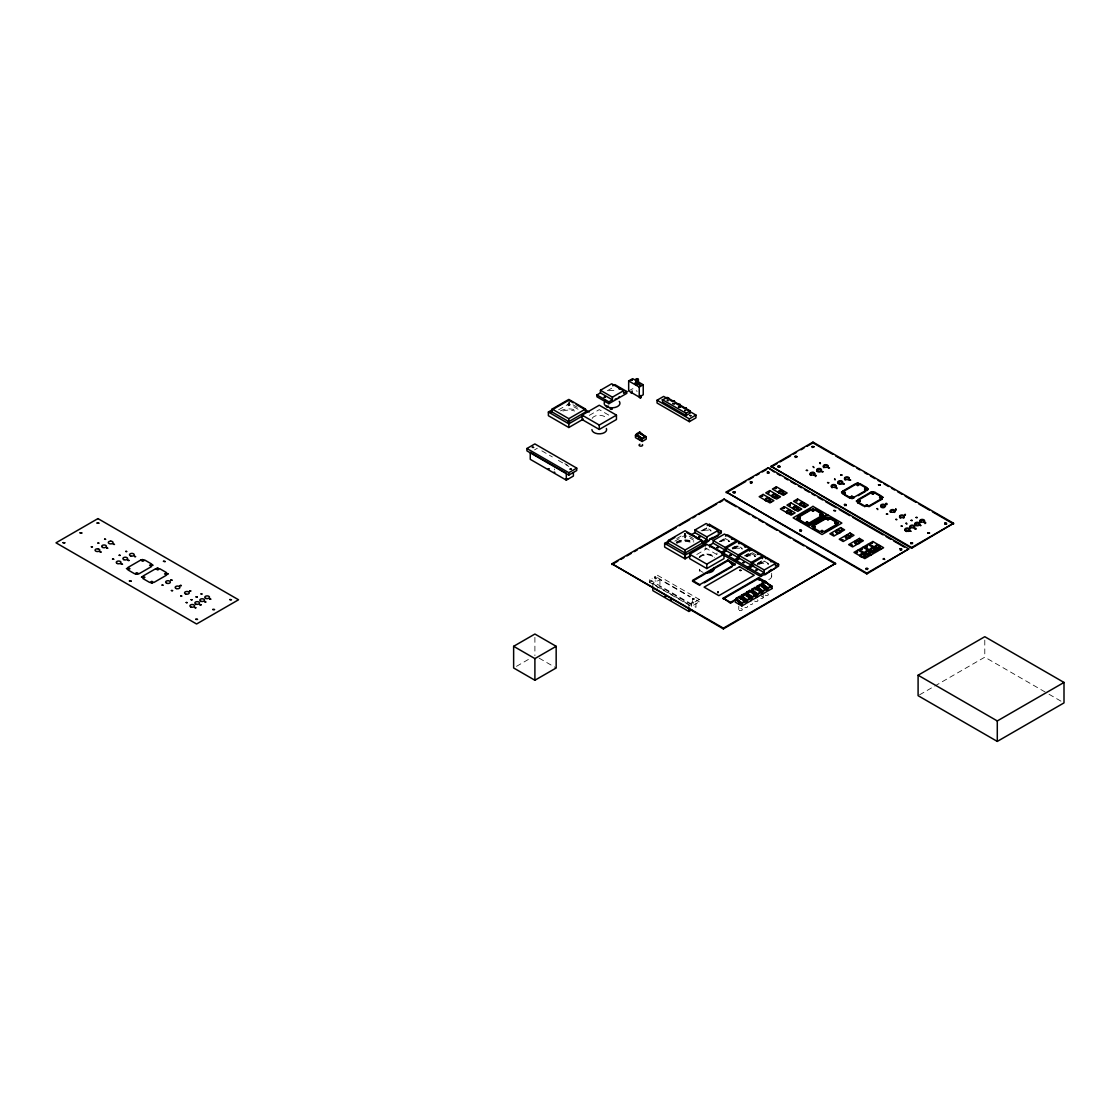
<?xml version="1.0" encoding="UTF-8"?>
<svg xmlns="http://www.w3.org/2000/svg" width="1120" height="1120" viewBox="0 0 1120 1120"><rect width="100%" height="100%" fill="white"/><g stroke="black" fill="none" stroke-linecap="round" stroke-linejoin="round"><path stroke-width="0.75" stroke-dasharray="5 3.75" d="M568.246 405.706C570.668 404.46 566.916 408.072 568.218 403.172M569.38 405.664L569.394 401.884M655.032 580.958L656.11 581.042M685.664 533.246C684.88 544.152 684.922 533.554 685.076 537.292M692.706 602.826C695.688 602.658 690.34 604.422 692.678 600.502M768.768 579.614L770.196 578.76A7.882 4.55 0 0 0 771.078 574.238M558.6 409.808L568.806 403.914L579.026 409.808M607.362 390.74L611.842 388.164M628.67 390.964L632.646 388.682L637.182 391.3M589.26 415.408L599.27 409.626L609.294 415.408M534.506 449.89L537.334 448.252M676.746 538.566L685.076 533.75M674.87 541.156L685.076 535.262L693.826 540.316M701.05 530.936L706.552 527.744L711.046 530.334M702.422 530.894L706.552 528.514L711.046 531.104M657.412 575.232L699.314 599.424L699.314 601.832L691.39 606.41L649.502 582.218L649.502 579.81L652.134 578.284M696.78 554.498L706.902 548.646L705.46 547.806M719.334 541.492L726.11 537.572M649.502 582.218L652.134 580.692M720.706 541.464L724.85 539.07L729.33 541.66M652.834 587.146L652.834 583.66L659.918 579.572L689.976 596.918M516.474 666.344L530.642 658.154M657.09 588.182L659.918 586.544L695.982 607.362L695.982 600.39M732.102 547.932L735.098 546.21M732.676 548.366L736.806 545.986M732.34 548.996L737.856 545.818L742.336 548.408M733.726 548.968L737.856 546.588L742.336 549.178M744.31 555.912L749.826 552.734L745.696 555.884M746.158 556.052L752.136 552.594M746.732 556.486L750.862 554.092L755.356 556.682M757.33 563.43L762.832 560.238L757.33 564.186M757.68 564.424L765.156 560.112M652.834 583.66L688.898 604.478L693.14 602.028M759.752 563.99L763.882 561.61L768.362 564.2M649.502 579.81L691.39 604.002L699.314 599.424M919.562 694.82L984.788 657.174L1047.564 693.406M554.4 469L554.4 469.882M572.978 404.796L578.536 408.016M1049.048 694.274L1061.004 701.176M751.982 552.58L756.462 555.17M729.33 540.904L724.85 538.314L724.85 539.07M755.356 555.926L750.862 553.336L750.862 554.092M768.362 563.43L763.882 560.84L763.882 561.61M564.76 463.61L567.756 465.332M541.842 450.856L552.356 456.932M558.376 460.404L568.89 466.48M689.248 536.158L693.42 538.566M716.828 554.498L706.804 548.716L704.746 548.8M657.412 577.64L690.34 596.652M696.318 600.11L699.314 601.832M539.154 658.154L556.164 667.968M685.664 537.712L685.076 534.982M984.788 640.122L984.788 657.174M771.68 573.258L771.68 576.576M763.168 594.174L763.168 597.548M738.78 606.214L738.78 609.588M737.856 545.818L737.856 546.588M706.552 527.744L706.552 528.514M699.342 569.842L699.342 571.382M691.39 604.002L691.39 606.41M688.898 604.478L688.898 607.964M684.488 533.288L684.488 537.712M659.918 579.572L659.918 586.544M568.806 400.232L568.806 406.084M534.898 637.364L534.898 655.704M699.916 557.102A7.966 4.592 0 0 1 713.692 557.102M676.326 542.766A12.376 7.154 0 0 1 691.264 541.632M676.326 542.01A12.376 7.154 0 0 1 693.826 542.01M699.118 557.438A7.966 4.592 0 0 1 706.804 554.036A7.966 4.592 0 0 1 714.49 557.438M592.158 418.432A7.364 4.256 0 0 1 599.27 415.282A7.364 4.256 0 0 1 606.396 418.432M562.912 411.012A11.788 6.804 0 0 1 574.7 411.012M560.476 410.886A11.788 6.804 0 0 1 577.15 410.886M608.902 390.782A7.882 4.55 0 0 1 616.728 391.3M767.494 593.656A1.764 1.022 0 0 1 767.858 595.266A1.764 1.022 0 0 1 765.072 595.056M761.404 596.526A1.764 1.022 0 0 1 763.028 597.94A1.764 1.022 0 0 1 760.144 598.276M757.442 599.83A1.764 1.022 0 0 1 757.26 601.37A1.764 1.022 0 0 1 754.656 601.062M752.64 603.512A1.764 1.022 0 0 1 750.414 604.492M747.474 606.312A1.764 1.022 0 0 1 746.844 607.39A1.764 1.022 0 0 1 744.884 607.46M703.388 530.502A7.882 4.55 0 0 1 711.214 531.02M676.746 543.452A11.788 6.804 0 0 1 693.42 543.452M676.746 542.248A11.788 6.804 0 0 1 693.42 542.248M703.122 572.376A7.364 4.256 0 0 1 700.42 566.552M699.678 557.536A7.364 4.256 0 0 1 706.804 554.372A7.364 4.256 0 0 1 713.916 557.536M719.908 541.674A7.882 4.55 0 0 1 729.498 541.576M717.024 554.204A7.882 4.55 0 0 1 716.982 553.014M734.678 548.576A7.882 4.55 0 0 1 740.712 548.506M745.934 556.696A7.882 4.55 0 0 1 755.524 556.598M758.94 564.214A7.882 4.55 0 0 1 768.544 564.116M739.676 610.47A1.764 1.022 0 0 0 742.322 609.588A1.764 1.022 0 0 0 739.676 608.706A1.764 1.022 0 0 0 739.676 610.47"/><path stroke-width="1.5" d="M910.742 543.718L912.506 543.648M567.826 478.828L566.048 478.828M732.662 539.28L731.528 539.28M769.048 473.228L767.34 473.228M812.098 447.44L813.75 447.188M914.928 529.214C917.462 527.954 913.472 527.856 916.076 529.13M796.796 457.394L795.732 456.75L795.172 457.506M856.436 552.734C858.648 551.376 855.204 551.348 857.542 552.608M783.636 494.466L784.644 494.508M842.184 530.18L841.176 530.292M886.97 504.532L885.892 504.56M866.306 546.798C868.7 545.594 865.116 545.692 867.328 547.064M867.636 569.562L866.768 568.834L865.998 569.506M666.96 400.064L668.01 400.848L668.01 399.812M770.56 561.638L771.708 561.638M881.692 497.826L882.056 498.61M871.206 554.96L870.702 553.686L870.198 554.96M846.048 505.666L845.334 504.882L844.522 505.624M731.976 563.696L732.704 564.802L733.992 563.892M813.988 467.642L813.022 466.494L813.582 466.984M618.814 388.752L619.738 389.158M835.142 479.878C833.924 479.346 835.24 477.82 834.736 479.22M842.744 493.36L842.338 492.492L841.932 493.36M762.258 581.07C760.788 583.072 766.248 581.896 763.392 580.902M751.772 483.266L751.17 482.398L750.526 483.266M801.192 531.468L800.632 530.586L799.946 531.44M552.132 409.038L568.806 399.406L585.48 409.038L585.48 412.02L568.806 421.652L552.132 412.02L552.132 409.038L568.806 418.67L585.48 409.038M583.394 419.076L568.806 427.504L548.38 415.702L548.38 412.02L567.35 401.072M600.432 390.278L611.688 383.782L623.658 390.684L623.658 393.33L626.808 391.51L626.808 393.344L608.874 403.69L596.904 396.788L596.904 394.954L600.432 392.91L612.402 399.826L612.402 397.18L600.432 390.278L600.432 392.91M612.738 385.812L614.838 384.594L626.808 391.51M628.67 380.94L632.646 378.644L643.23 384.762L643.23 394.786L639.254 397.082L628.67 390.964L628.67 380.94L639.254 387.058L643.23 384.762M635.866 379.316L637.112 378.588L638.372 379.316L638.372 383.53L637.112 384.244L635.866 383.53L635.866 379.316L637.112 380.03L638.372 379.316M612.402 397.18L623.658 390.684M635.866 383.53L637.112 382.802M582.106 415.128L599.27 405.216L616.448 415.128L616.448 419.538L599.27 429.45L582.106 419.538L582.106 415.128L599.27 425.054L616.448 415.128M548.38 412.02L568.806 423.822L583.394 415.394M526.918 448.504L534.842 443.926L576.73 468.118L576.73 470.526L568.806 475.09L526.918 450.898L526.918 448.504L568.806 472.682L576.73 468.118M596.904 394.954L608.874 401.856L612.402 399.826M632.128 393.316L631.092 392.714L632.128 393.316L632.128 390.922M640.808 397.838C637.56 396.606 642.586 399.602 640.808 395.444M687.148 409.962L695.954 415.058L695.954 417.844L689.346 421.666L657.048 403.018L657.048 400.232L663.656 396.41L666.596 398.104M662.788 399.84L666.904 397.46L690.2 410.914L690.2 413.182L686.084 415.548L662.788 402.108L662.144 399.546L686.084 413.28L690.2 410.914M636.524 433.832L639.702 431.998L645.162 436.646L641.998 438.466L636.524 435.316L636.524 433.832L641.998 438.466M635.46 435.218L639.52 432.866L646.24 436.744L646.24 439.152L642.166 441.504L635.46 437.626L635.46 435.218L642.166 439.096L646.24 436.744M566.314 480.144L566.314 473.172L530.25 452.354L530.25 459.326L566.314 480.144L573.398 476.056L573.398 472.57M657.048 400.232L689.346 418.866L695.954 415.058M726.25 491.974L768.194 467.754L908.782 548.926L866.838 573.916L726.25 491.974L866.838 573.146L908.782 548.926M771.036 466.326L812.98 442.106L953.582 523.278L911.624 548.254L771.036 466.326L911.624 547.498L953.582 523.278M726.25 492.744L745.724 481.502M748.72 479.766L753.214 477.176M756.21 475.44L759.206 473.704M762.202 471.982L766.696 469.392M771.036 467.082L777.028 463.624M780.024 461.902L790.51 455.84M793.506 454.104L796.502 452.382M800.996 449.792L803.992 448.056M806.988 446.32L812.98 442.862L832.636 454.216M611.912 563.794L724.108 499.03L835.59 563.388L723.38 628.922L611.912 563.794L723.38 628.166L835.59 563.388M611.912 564.564L617.89 561.106M620.886 559.384L623.882 557.648M626.864 555.926L631.358 553.336M634.354 551.614L637.336 549.878M640.332 548.156L676.242 527.422M679.238 525.7L689.71 519.652M692.692 517.93L695.688 516.194M698.684 514.472L716.632 504.112M719.628 502.376L722.624 500.654M668.402 540.386L685.076 530.768L701.75 540.386L701.75 543.382L685.076 553L668.402 543.382L668.402 540.386L685.076 550.018L701.75 540.386M690.914 555.478L685.076 558.852L664.65 547.064L664.65 543.382L674.87 537.474M694.918 529.998L706.888 536.9L706.888 539.546L694.918 532.63L694.918 529.998L706.174 523.502L718.144 530.404L718.144 533.05L721.294 531.23L721.294 533.064L703.36 543.41M694.918 532.63L691.39 534.674L703.36 541.576L706.888 539.546M707.224 525.532L709.324 524.314L721.294 531.23M513.632 646.31L534.898 634.032L556.164 646.31L556.164 667.968L534.898 680.246L513.632 667.968L513.632 646.31L534.898 658.588L556.164 646.31M706.888 536.9L718.144 530.404M708.876 540.988L706.118 542.584L706.118 541.814M711.634 539.392L718.522 535.416M664.65 543.382L685.076 555.17L705.502 543.382L705.502 545.832M689.626 554.232L706.804 544.306L723.982 554.232L723.982 558.628L706.804 568.554L689.626 558.628L689.626 554.232L706.804 564.144L723.982 554.232M713.216 540.554L724.458 534.058L736.428 540.96L725.172 547.456L713.216 540.554L713.216 543.186L725.172 550.102L725.172 547.456M709.674 547.064L709.674 545.23L713.216 543.186M725.508 536.088L727.608 534.87L739.578 541.786L739.578 543.62M726.222 548.058L738.192 554.974L738.192 557.606L726.222 550.704L726.222 548.058L737.464 541.562L749.434 548.478L749.434 551.124M709.674 545.23L721.644 552.132L725.172 550.102M726.222 550.704L722.694 552.734L734.664 559.65L738.192 557.606M738.514 543.606L740.614 542.388L752.584 549.304L750.484 550.508M724.64 552.244L721.644 553.966L721.644 552.132M798.14 516.642L800.226 518.616C795.186 514.892 798.126 520.66 798.14 516.642L810.908 509.264L812.994 510.468L815.094 509.264L821.926 513.212L819.84 514.416L821.926 516.39C822.136 512.316 824.782 518.14 819.84 514.416M842.926 490.994L845.012 492.954L842.926 490.994L855.708 483.616L857.78 484.82L859.88 483.602L866.712 487.55L864.626 489.524L866.712 487.55M798.14 517.412L810.908 510.034L812.994 511.238L815.094 510.02L821.926 513.968L819.84 515.186M842.926 491.75L855.708 484.372L857.78 485.576L859.88 484.372L866.712 488.32M798.14 519.05L804.986 522.998L807.058 521.794L807.058 522.564L804.986 523.754L798.14 519.806L800.226 517.846M845.012 492.954L842.94 494.158L845.012 492.198M735.182 564.186L727.888 559.986L692.482 580.426L699.762 584.64L735.182 564.186L735.182 564.956L727.888 560.742L692.482 581.196L699.762 585.41L699.762 584.64M798.14 519.806L800.226 518.616M738.192 554.974L749.434 548.478M739.228 555.576L751.198 562.478L751.198 565.124L739.228 558.208L739.228 555.576L750.484 549.08L762.454 555.996L762.454 558.628M753.648 565.544L747.67 569.002L735.7 562.086L735.7 560.252L739.228 558.208M722.694 554.568L734.664 561.484L739.144 558.894M842.94 493.388L849.772 497.336L851.844 496.146L853.93 497.35L866.712 489.972L866.712 490.728L864.626 489.524M844.298 494.942L849.772 498.106L851.844 496.902L853.93 498.106L853.93 497.35M704.2 582.848L732.228 566.664M807.058 521.794L809.144 522.998L821.926 515.62M813.4 521.304L816.242 519.666M819.084 518.028L821.926 516.39M858.186 495.656L865.284 491.554M834.806 523.054L836.892 525.028L834.806 523.054L836.892 521.85L830.06 517.902L827.96 519.106L825.888 517.902L813.106 525.28L815.192 527.254M879.592 497.406L881.678 499.366L879.592 497.406L881.678 496.202L874.846 492.254L872.746 493.458L870.674 492.254L857.892 499.632L859.978 500.836L857.906 502.796L859.978 500.836M813.106 526.05L825.888 518.672L827.96 519.876L830.06 518.672L835.534 521.822M880.32 496.174L874.846 493.01L872.746 494.228L870.674 493.024L857.892 500.402L859.978 501.592M751.198 562.478L762.454 555.996M815.192 526.484L813.12 527.688L819.952 531.636L822.024 530.432L824.11 531.636L836.892 524.258M752.248 563.08L763.49 556.598L775.46 563.5L775.46 566.146L778.61 564.326L778.61 566.16L760.69 576.506L748.72 569.604L748.72 567.77L752.248 565.726L764.218 572.642L764.218 569.996L752.248 563.08L752.248 565.726M735.7 560.252L747.67 567.168L751.198 565.124M857.906 502.026L864.738 505.974L866.81 504.784L868.896 505.988L881.678 498.61M825.524 531.58L836.892 525.028M881.678 499.366L868.896 506.744L868.896 505.988M652.834 587.146L652.834 590.646L688.898 611.464L691.726 609.826M764.218 569.996L775.46 563.5M748.72 567.77L760.69 574.672L764.218 572.642M723.184 598.164L758.604 577.71L765.898 581.924L730.492 602.378L723.184 598.164L730.492 603.134L733.432 601.44M723.184 598.92L758.604 578.48L772.002 586.152L772.002 588.56M764.834 574.882L775.852 567.756M746.564 592.2L749.728 590.38L755.188 595.028L752.024 596.848L746.564 593.698L746.564 592.2L752.024 596.848M736.232 598.276L739.41 596.456L744.87 601.104L741.706 602.924L736.232 599.774L736.232 598.276L741.706 602.924M741.454 595.28L744.618 593.446L750.078 598.094L746.914 599.914L741.454 596.764L741.454 595.28L746.914 599.914M751.87 589.26L755.048 587.426L760.508 592.074L757.33 593.908L751.87 590.744L751.87 589.26L757.33 593.908M757.078 586.25L760.256 584.416L765.716 589.064L762.552 590.898L757.078 587.734L757.078 586.25L762.552 590.898M762.3 583.24L765.464 581.406L770.924 586.054L767.76 587.888L762.3 584.738L762.3 583.24L767.76 587.888M741.454 596.764L744.618 594.944M757.078 587.734L760.256 585.914L760.256 584.416M756.266 595.126L749.546 591.248L745.486 593.6L752.192 597.478L756.266 595.126L756.266 597.534M741.874 603.554L745.948 601.202L745.948 603.61L741.874 605.948L735.168 602.084L735.168 599.676L741.874 603.554L741.874 605.948M740.376 599.074L740.376 596.666L747.082 600.544L751.156 598.192L751.156 600.6M750.806 590.646L757.512 594.524L761.572 592.172L761.572 594.58M762.72 591.514L766.794 589.162L766.794 591.57L762.72 593.922L762.72 591.514L756.014 587.636L756.014 590.044M761.222 584.626L767.928 588.504L772.002 586.152M751.254 600.544L747.082 602.952L747.082 600.544M756.462 597.534L752.192 599.886L752.192 597.478M754.824 595.378L757.512 596.932L761.684 594.524M772.1 588.504L767.928 590.912L767.928 588.504M918.092 675.22L984.788 636.706L1064 682.444L1064 702.898L997.29 741.412L918.092 695.674L918.092 675.22L997.29 720.944L1064 682.444M606.424 405.79L606.928 407.008L608.062 405.944M759.836 579.586L757.96 579.544L758.8 578.466M883.176 559.188C886.886 558.138 880.712 558.53 884.73 559.468M655.13 578.48L655.956 578.48M757.708 553.98L758.716 554.218L757.708 554.456M684.838 409.92L684.908 410.928L685.958 410.074M549.332 468.762L548.254 468.748M880.824 549.374L880.572 547.96L880.376 549.36M610.974 408.086C608.118 409.08 613.578 410.256 612.108 408.268M895.944 510.16L895.804 508.732L895.65 510.16M665.756 596.624L664.552 596.414M841.834 529.746L841.974 529.032L841.582 529.648M718.032 592.256C718.186 590.296 717.724 594.286 717.962 592.34M789.95 504.868C790.174 502.936 789.712 506.87 789.95 504.966M671.482 600.18L670.502 599.718M925.456 522.97C924.364 521.892 926.912 522.606 924.938 523.586M815.598 475.874L816.256 475.426L815.318 476.56M768.796 492.646C768.278 491.4 769.454 492.52 768.502 493.374M554.848 472.36L554.078 472.094M805.35 506.128C804.51 504.924 806.666 505.876 804.944 506.786M689.29 610.624L690.284 609.882M813.12 509.222C813.078 511.784 812.854 506.828 812.91 509.39M835.66 455.952L853.804 466.438M856.828 468.174L859.852 469.924M864.388 472.542L867.412 474.292M870.436 476.028L874.972 478.646M877.982 480.396L881.006 482.146M884.03 483.882L888.566 486.5M891.59 488.25L894.614 490M897.638 491.736L902.174 494.354M905.198 496.104L915.782 502.222M918.806 503.958L929.39 510.076M932.414 511.812L953.582 524.034M864.626 488.768L866.712 489.972M857.906 502.796L863.366 505.96M669.536 399.798L672.462 401.492M675.402 403.186L678.342 404.88M681.282 406.574L684.208 408.268M774.242 472.01L768.194 467.754M777.266 473.76L780.29 475.496M784.826 478.128L787.85 479.864M790.874 481.614L795.41 484.232M798.434 485.982L801.458 487.718M804.482 489.468L809.018 492.086M812.042 493.836L815.066 495.572M818.09 497.322L822.612 499.94M825.636 501.69L836.22 507.794M839.244 509.544L849.828 515.648M852.852 517.398L883.092 534.856M886.116 536.592L890.652 539.224M893.676 540.96L904.26 547.078M813.12 528.458L818.58 531.608M645.162 436.646L639.702 433.496L639.702 431.998M568.806 400.232L573.188 402.752M576.1 404.446L589.232 412.02M725.62 500.654L736.162 506.744M739.172 508.48L749.728 514.57M752.738 516.306L755.748 518.056M758.758 519.792L763.28 522.396M766.29 524.146L776.832 530.222M779.856 531.972L790.398 538.062M793.408 539.798L803.95 545.888M806.96 547.624L835.59 564.144M753.634 549.906L765.604 556.808L765.604 558.642M766.64 557.41L778.61 564.326M686.532 532.42L692.37 535.794M695.296 537.474L698.208 539.168M701.134 540.848L705.502 543.382M768.194 584.472L770.924 586.054M762.762 586.838L766.794 589.162M761.614 586.698L765.716 589.064M754.866 588.294L761.572 592.172M752.458 593.446L755.188 595.028M747.124 595.868L751.156 598.192M745.99 595.728L750.078 598.094M739.228 597.324L745.948 601.202M744.87 601.104L739.41 597.94L739.41 596.456M997.29 720.944L997.29 741.412M911.624 547.498L911.624 548.254M874.846 492.254L874.846 493.01M872.746 493.458L872.746 494.228M870.674 492.254L870.674 493.024M866.81 504.784L864.738 506.744L864.738 505.974M866.838 573.146L866.838 573.916M859.88 483.602L859.88 484.372M857.78 484.82L857.78 485.576M855.708 483.616L855.708 484.372M851.844 496.146L851.844 496.902M849.772 497.336L849.772 498.106M830.06 517.902L830.06 518.672M827.96 519.106L827.96 519.876M825.888 517.902L825.888 518.672M822.024 530.432L822.024 531.202M815.094 509.264L815.094 510.02M812.98 442.106L812.98 442.862M812.994 510.468L812.994 511.238M810.908 509.264L810.908 510.034M809.144 522.998L809.144 523.768M804.986 522.998L804.986 523.754M765.464 581.406L765.464 582.904M760.69 574.672L760.69 576.506M758.604 577.71L758.604 578.48M757.512 594.524L757.512 596.932M755.048 587.426L755.048 588.924M749.728 590.38L749.728 591.864M747.67 567.168L747.67 569.002M737.422 559.888L737.422 560.658M734.664 559.65L734.664 561.484M730.492 602.378L730.492 603.134M727.888 559.986L727.888 560.742M724.108 499.03L724.108 499.786M723.38 628.166L723.38 628.922M709.324 524.314L709.324 526.148M706.804 564.144L706.804 568.554M689.346 418.866L689.346 421.666M688.898 607.964L688.898 611.464M686.084 413.28L686.084 415.548M685.076 550.018L685.076 553M685.076 555.17L685.076 558.852M642.166 439.096L642.166 441.504M640.388 395.682L640.388 398.076M639.254 387.058L639.254 397.082M637.112 380.03L637.112 384.244M608.874 401.856L608.874 403.69M599.27 425.054L599.27 429.45M568.806 418.67L568.806 421.652M568.806 423.822L568.806 427.504M568.806 472.682L568.806 475.09M534.898 658.588L534.898 680.246M739.718 603.694A1.764 1.022 0 0 1 738.892 603.078M855.498 543.732A2.352 1.358 0 0 1 855.498 541.8A2.352 1.358 0 0 1 858.83 541.8A2.352 1.358 0 0 1 858.83 543.732M793.282 508.97A2.352 1.358 0 0 1 795.62 507.15A2.352 1.358 0 0 1 797.636 509.096M796.852 509.628A2.352 1.358 0 0 1 794.5 509.74M782.53 493.458A2.352 1.358 0 0 0 783.146 491.974A2.352 1.358 0 0 0 781.018 491.092L780.416 491.12A2.352 1.358 0 0 0 778.568 492.394L778.638 492.758A2.352 1.358 0 0 0 779.198 493.374M769.972 500.444A2.352 1.358 0 0 1 768.866 501.27M766.514 501.27A2.352 1.358 0 0 1 765.422 500.444M765.338 500.094A2.352 1.358 0 0 1 767.69 498.736L768.306 498.778A2.352 1.358 0 0 1 769.972 499.744M775.768 497.336A2.352 1.358 0 0 1 772.058 496.706A2.352 1.358 0 0 1 774.368 494.914A2.352 1.358 0 0 1 776.496 496.776M786.534 512.484A2.352 1.358 0 0 1 788.424 511A2.352 1.358 0 0 1 791.154 511.952A2.352 1.358 0 0 1 789.74 513.59M787.934 513.576A2.352 1.358 0 0 1 786.688 512.82M836.206 532.7A2.352 1.358 0 0 1 838.25 530.656A2.352 1.358 0 0 1 840.294 532.7M839.44 533.204A2.352 1.358 0 0 1 837.074 533.204M869.61 553.476A2.352 1.358 0 0 1 869.288 553.784M865.55 553.714A2.352 1.358 0 0 1 865.256 553.406M865.144 552.692A2.352 1.358 0 0 1 867.23 551.558A2.352 1.358 0 0 1 869.68 552.44M800.436 505.638A2.352 1.358 0 0 1 800.464 503.72A2.352 1.358 0 0 1 803.796 503.734A2.352 1.358 0 0 1 803.782 505.652M864.304 556.682A2.352 1.358 0 0 1 860.566 556.556M860.286 556.248A2.352 1.358 0 0 1 862.33 554.428A2.352 1.358 0 0 1 864.836 556.038M870.31 550.634A2.352 1.358 0 0 1 872.34 548.702A2.352 1.358 0 0 1 874.664 550.522M873.964 551.096A2.352 1.358 0 0 1 870.632 550.942M875.042 547.176A2.352 1.358 0 0 1 878.304 545.93A2.352 1.358 0 0 1 879.06 548.156M875.714 548.142A2.352 1.358 0 0 1 875.35 547.862M846.02 538.258A2.352 1.358 0 0 1 846.076 536.41A2.352 1.358 0 0 1 849.254 536.284A2.352 1.358 0 0 1 849.744 538.104M890.456 512.302A2.352 1.358 0 0 1 892.71 510.342A2.352 1.358 0 0 1 894.53 512.442M904.946 530.25A2.352 1.358 0 0 1 906.906 528.794A2.352 1.358 0 0 1 909.58 529.802A2.352 1.358 0 0 1 908.082 531.426M906.878 531.482A2.352 1.358 0 0 1 905.352 530.908M814.142 475.398A2.352 1.358 0 0 0 813.092 473.13L812.504 473.074A2.352 1.358 0 0 0 810.124 474.446M810.81 475.398A2.352 1.358 0 0 1 810.208 474.796M920.5 522.494A2.352 1.358 0 0 1 920.528 520.562A2.352 1.358 0 0 1 923.86 520.576A2.352 1.358 0 0 1 923.846 522.508M884.226 507.542A2.352 1.358 0 0 1 880.768 506.716A2.352 1.358 0 0 1 883.036 505.008A2.352 1.358 0 0 1 885.318 506.716M914.9 524.636A2.352 1.358 0 0 1 917.434 523.054A2.352 1.358 0 0 1 919.45 524.874M919.156 525.182A2.352 1.358 0 0 1 915.418 525.28M838.068 483.308A2.352 1.358 0 0 1 840.406 481.488A2.352 1.358 0 0 1 842.422 483.434M841.638 483.98A2.352 1.358 0 0 1 838.348 483.63M831.334 486.472A2.352 1.358 0 0 1 834.89 485.506A2.352 1.358 0 0 1 835.072 487.774M832.202 487.732A2.352 1.358 0 0 1 831.474 487.172M900.284 518.07A2.352 1.358 0 0 1 900.284 516.152A2.352 1.358 0 0 1 903.616 516.152A2.352 1.358 0 0 1 903.616 518.07M914.396 527.828A2.352 1.358 0 0 1 914.074 528.122M910.336 528.052A2.352 1.358 0 0 1 910.042 527.744M909.93 527.044A2.352 1.358 0 0 1 912.03 525.91A2.352 1.358 0 0 1 914.466 526.792M845.236 479.99A2.352 1.358 0 0 1 845.25 478.058A2.352 1.358 0 0 1 848.596 478.072A2.352 1.358 0 0 1 848.568 480.004M827.708 467.53A2.352 1.358 0 0 0 825.804 465.43L825.202 465.472A2.352 1.358 0 0 0 823.368 466.746L823.424 467.096A2.352 1.358 0 0 0 823.984 467.726M816.76 470.82A2.352 1.358 0 0 1 819.77 469.308A2.352 1.358 0 0 1 820.848 471.52A2.352 1.358 0 0 1 816.928 471.156M606.396 428.484A7.364 4.256 0 0 1 600.236 433.804A7.364 4.256 0 0 1 591.906 429.59M637.686 382.284A2.212 1.274 0 0 1 638.932 384.258A2.212 1.274 0 0 1 635.292 384.258A2.212 1.274 0 0 1 636.538 382.284M619.276 401.436A7.882 4.55 0 0 1 618.38 405.958L616.952 406.812A7.882 4.55 0 0 1 606.578 406.518A7.882 4.55 0 0 1 605.71 400.54M619.374 396.62A7.882 4.55 0 0 1 618.38 397.656M616.952 398.51A7.882 4.55 0 0 1 615.188 399.126M739.942 604.17A2.394 1.372 0 0 1 738.248 603.204M641.466 439.726A2.394 1.372 0 0 1 639.646 439.586M638.778 439.082A2.394 1.372 0 0 1 638.456 438.382M642.376 444.612A1.764 1.022 0 0 1 641.732 446.012A1.764 1.022 0 0 1 639.31 445.634A1.764 1.022 0 0 1 639.954 444.248M712.866 537.376A7.882 4.55 0 0 1 709.674 538.846M713.916 567.588A7.364 4.256 0 0 1 706.804 572.936M733.138 564.69A7.882 4.55 0 0 1 730.03 561.708M762.958 580.58A7.882 4.55 0 0 1 757.694 578.9M771.19 569.436A7.882 4.55 0 0 1 768.768 571.326M194.936 607.684L196.084 607.796L194.978 607.6M196.056 596.876L197.218 596.988L196.056 596.876M865.186 556.85L866.334 556.948L865.186 556.85M909.972 531.188L911.12 531.3L910.014 531.104M911.092 520.38L912.24 520.492L911.092 520.38M191.086 599.732L192.234 599.844L191.128 599.648M861.322 548.884L862.47 548.996L861.378 548.8M906.108 523.236C907.102 525.588 907.2 522.816 906.108 523.236M212.73 609.504L214.494 609.546L212.73 609.504M927.766 533.008L929.516 533.05L927.766 533.008M209.804 599.074L210.952 599.186L209.846 598.99M195.72 619.318L197.47 619.374L195.72 619.318M865.97 568.484L867.72 568.526L865.97 568.484M910.756 542.822L912.506 542.878L910.756 542.822M100.1 551.964L101.248 552.104L100.156 551.88M770.35 501.886C771.582 502.922 771.148 499.366 770.35 501.886M97.944 543.074L99.078 543.214L97.986 542.99M150.99 582.722L152.586 582.792L150.99 582.722M821.226 531.888L822.822 532.07L821.296 531.762M866.012 506.226L867.622 506.296L866.012 506.226M678.538 404.432L680.316 404.53L678.538 404.432M678.538 406.924L680.316 407.036L678.538 406.924M585.746 411.936L586.908 412.02L585.746 411.936M702.016 543.298L703.178 543.368L702.016 543.298M739.802 570.346L740.95 570.43L739.802 570.346M692.706 598.892L693.854 598.976L692.706 598.892M63.028 542.668L64.778 542.794L63.028 542.668M91.322 546.868L92.47 546.966L91.378 546.798M97.09 523.04L98.826 523.166L97.09 523.04M119.14 555.296L120.288 555.38L119.196 555.212M121.31 564.186L122.458 564.27L121.31 564.186M125.748 551.46L126.896 551.544L125.804 551.376M126.518 568.568L128.114 568.694L126.518 568.568M134.54 556.542L135.688 556.626L134.596 556.458M136.024 574.056L137.62 574.182L136.024 574.056M141.484 577.206L143.08 577.332L141.568 577.094M151.48 565.138L153.076 565.25L151.564 565.012M156.954 568.288L158.536 568.4L157.024 568.176M166.46 573.776L168.042 573.888L166.46 573.776M171.416 590.548L172.564 590.632L171.416 590.548M180.208 585.48L181.356 585.564L180.208 585.48M189.588 590.898L190.736 590.982L189.588 590.898M201.026 593.964L202.174 594.048L201.082 593.88M199.892 604.772L201.04 604.856L199.892 604.772M532.392 447.328L533.554 447.412L532.392 447.328M570.122 469.112L571.284 469.196L570.122 469.112M604.198 397.236L605.36 397.32L604.198 397.236M631.134 380.254L632.002 380.31L631.134 380.254M639.912 385.322L640.78 385.392L639.912 385.322M666.862 397.684L668.696 397.824L666.96 397.558M654.976 577.108C655.984 579.446 656.026 576.814 654.976 577.108M698.684 536.956L699.846 537.04L698.684 536.956M716.968 547.512L718.13 547.596L716.968 547.512M733.278 491.82L735.014 491.96L733.278 491.82M733.278 492.59L735.014 492.716L733.278 492.59M729.974 555.03L731.136 555.114L729.974 555.03M744.534 546.616L745.696 546.714L744.534 546.616M742.994 562.534L744.156 562.632L743.05 562.45M761.572 496.034L762.72 496.118L761.628 495.95M767.34 472.192L769.076 472.332L767.424 472.066M778.064 466.172L779.8 466.298L778.064 466.172M778.064 466.928L779.8 467.068L778.064 466.928M756 570.052L757.162 570.136L756.056 569.968M791.546 513.338C792.652 515.592 792.526 513.24 791.616 513.268M795.998 500.626L797.146 500.71L795.998 500.626M806.358 470.372L807.506 470.47L806.358 470.372M812.126 446.544L813.862 446.67L812.126 446.544M796.768 518.49L798.364 518.616L796.768 518.49M806.274 523.222L807.87 523.334L806.274 523.222M806.274 523.978L807.87 524.104L806.274 523.978M811.734 526.372L813.33 526.484L811.734 526.372M821.73 514.29L823.326 514.416L821.73 514.29M827.19 517.44L828.786 517.566L827.19 517.44M827.19 518.21L828.786 518.336L827.274 518.098M836.332 487.69C837.228 490.098 837.438 487.354 836.332 487.69M840.784 474.964L841.932 475.048L840.784 474.964M841.554 492.072L843.15 492.198L841.554 492.072M836.696 522.928L838.292 523.054L836.696 522.928M849.576 480.046L850.724 480.13L849.632 479.962M851.06 497.56L852.656 497.686L851.06 497.56M841.666 539.714L842.814 539.798L841.666 539.714M851.06 498.33L852.656 498.442L851.06 498.33M856.52 501.48L858.116 501.606L856.52 501.48M856.52 500.71L858.116 500.836L856.52 500.71M850.444 535.402C851.634 536.508 851.312 532.952 850.5 535.318M866.516 488.642L868.112 488.754L866.6 488.516M866.516 489.398L868.112 489.524L866.516 489.398M859.824 540.05L860.972 540.134L859.824 540.05M859.824 540.82L860.972 540.904L859.824 540.82M871.976 492.548L873.572 492.674L871.976 492.548M871.976 491.792L873.572 491.904L872.06 491.68M881.482 497.28L883.078 497.392L881.482 497.28M871.262 543.13L872.41 543.214L871.262 543.13M886.452 514.052L887.6 514.136L886.452 514.052M904.61 515.158C905.702 516.25 905.59 512.68 904.61 515.158M916.048 517.468L917.196 517.552L916.048 517.468M229.768 599.634L231.504 599.774L229.866 599.508M900.018 548.786L901.712 549.822L900.228 550.046L901.754 548.926L900.018 548.786M944.804 523.894L946.54 524.048L944.804 523.894M944.804 523.138L946.54 523.278L944.888 523.012M80.066 532.84L81.802 532.994L80.066 532.84M750.316 482.006L752.052 482.146L750.316 482.006M795.102 456.344L796.838 456.498L795.102 456.344M129.43 580.972L131.152 581.14L129.43 580.972M799.75 530.18L801.486 530.348L799.75 530.18M844.452 504.476L846.188 504.644L844.452 504.476M180.796 595.952L181.93 596.078L180.852 595.882M851.046 545.118L852.18 545.23L851.046 545.118M895.832 519.456L896.966 519.582L895.888 519.386M186.158 602.56L187.292 602.686L186.228 602.476M901.194 526.064L902.328 526.19L901.264 525.98M162.05 585.102L163.198 585.228L162.12 585.032M832.3 534.268L833.448 534.394L832.3 534.268M877.086 508.606C878.15 510.832 877.996 508.606 877.156 508.536M106.736 548.1L107.87 548.226L106.806 548.03M776.986 497.266L778.12 497.392L776.986 497.266M821.772 471.604L822.906 471.73L821.772 471.604M568.246 422.03L569.394 422.156L568.246 422.03M684.516 553.378L685.664 553.504L684.586 553.294M685.664 557.186L684.488 557.186L685.636 557.284M672.7 401.002L674.52 401.226L672.7 401.002M672.7 403.508L674.52 403.732L672.7 403.508M113.358 544.278L114.492 544.418L113.428 544.208M783.608 493.444L784.742 493.584L783.608 493.444M828.394 467.782L829.528 467.922L828.464 467.712M204.89 601.888L206.01 602.028L204.946 601.818M875.126 551.054L876.26 551.194L875.126 551.054M919.912 525.392L921.046 525.532L919.982 525.322M170.828 580.034L171.976 580.174L170.828 580.034M885.864 503.538L887.012 503.678L885.934 503.454M689.962 415.576L690.858 415.688L689.962 415.576M127.932 560.336L129.066 560.476L127.932 560.336M798.182 509.488L799.316 509.642L798.252 509.418M842.968 483.84L844.102 483.98L842.968 483.84M684.362 407.722L686.168 407.96L684.362 407.722M104.58 539.196L105.7 539.35L104.65 539.126M774.83 488.362L775.95 488.516L774.83 488.362M819.616 462.7C820.736 464.968 820.61 462.714 819.686 462.63M112.546 559.076L113.68 559.244L112.546 559.076M782.796 508.242L783.916 508.396L782.796 508.242M827.582 482.58L828.702 482.748L827.582 482.58M163.478 561.288L165.172 561.54L163.478 561.288M833.798 510.496L835.506 510.734L833.798 510.496M878.5 484.792L880.208 485.044L878.5 484.792M550.746 411.894L551.88 412.062L550.746 411.894M667.016 543.242L668.15 543.424L667.1 543.172M142.016 559.594L143.57 559.832L142.016 559.594M857.052 483.098L858.606 483.336L857.052 483.098M857.052 483.854L858.606 484.092L857.052 483.854M97.944 518.602L56 542.822L196.588 623.994L238.546 599.774L97.944 518.602M140.672 560.112L127.89 567.49L129.976 568.694L127.904 569.884L134.736 573.832L136.808 572.642L138.894 573.846L151.676 566.468L149.59 565.264L151.69 564.046L144.844 560.098L142.758 561.316L140.672 560.112M155.638 568.75L142.856 576.128L144.942 577.332L142.87 578.522L149.702 582.47L151.774 581.28L153.86 582.484L166.642 575.106L164.556 573.902L166.656 572.698L159.81 568.75L157.724 569.954L155.638 568.75M763.126 494.41L759.164 496.692L769.93 502.908L773.892 500.626L763.126 494.41M769.734 490.588L765.772 492.87L776.552 499.086L780.514 496.804L769.734 490.588M776.356 486.766L772.394 489.048L783.174 495.264L787.136 492.982L776.356 486.766M784.322 506.646L780.36 508.928L791.14 515.158L795.102 512.862L784.322 506.646M790.93 502.824L786.968 505.106L797.748 511.336L801.71 509.04L790.93 502.824M797.552 499.002L793.59 501.284L804.37 507.514L808.332 505.218L797.552 499.002M812.994 506.38L793.142 517.846L807.072 525.882L826.924 514.416L812.994 506.38M827.96 515.018L808.108 526.484L822.038 534.52L841.89 523.054L827.96 515.018M739.508 566.692L704.102 587.132L718.858 595.658L754.264 575.218L739.508 566.692M840.658 527.59L829.878 533.806L833.84 536.088L844.606 529.872L840.658 527.59M850.038 533.008L839.244 539.224L843.206 541.52L853.986 535.29L850.038 533.008M859.418 538.412L848.638 544.642L852.6 546.924L863.366 540.708L859.418 538.412M857.934 550.102L853.972 552.384L864.766 558.614L868.728 556.332L857.934 550.102M862.904 547.232L858.942 549.514L869.722 555.744L873.684 553.462L862.904 547.232M867.86 544.362L863.912 546.658L874.692 552.888L878.654 550.592L867.86 544.362M872.83 541.506L868.868 543.788L879.648 550.004L883.61 547.722L872.83 541.506M825.804 464.674L825.202 464.702A2.352 1.358 0 0 0 823.368 465.976L823.424 466.34A2.352 1.358 0 0 0 826.042 467.376A2.352 1.358 0 0 0 828.072 465.962A2.352 1.358 0 0 0 825.804 464.674M781.018 490.322L780.416 490.364A2.352 1.358 0 0 0 778.568 491.638L778.638 491.988A2.352 1.358 0 0 0 781.256 493.038A2.352 1.358 0 0 0 783.286 491.624A2.352 1.358 0 0 0 781.018 490.322M110.782 541.17L110.166 541.198A2.352 1.358 0 0 0 108.332 542.472L108.388 542.836A2.352 1.358 0 0 0 111.006 543.872A2.352 1.358 0 0 0 113.036 542.458A2.352 1.358 0 0 0 110.782 541.17M813.092 472.36L812.504 472.318A2.352 1.358 0 0 0 810.124 473.676L810.208 474.026A2.352 1.358 0 0 0 814.142 474.642A2.352 1.358 0 0 0 813.092 472.36M768.306 498.022L767.718 497.966A2.352 1.358 0 0 0 765.338 499.324L765.422 499.688A2.352 1.358 0 0 0 769.356 500.29A2.352 1.358 0 0 0 768.306 498.022M98.056 548.856L97.468 548.814A2.352 1.358 0 0 0 95.088 550.172L95.172 550.522A2.352 1.358 0 0 0 99.12 551.138A2.352 1.358 0 0 0 98.056 548.856M855.974 543.186A2.352 1.358 0 0 0 859.516 542.01A2.352 1.358 0 0 0 855.988 540.82A2.352 1.358 0 0 0 855.974 543.186M787.416 512.624A2.352 1.358 0 0 0 791.21 511.77A2.352 1.358 0 0 0 788.018 510.3A2.352 1.358 0 0 0 787.416 512.624M772.898 496.594A2.352 1.358 0 0 0 776.65 495.656A2.352 1.358 0 0 0 773.36 494.256A2.352 1.358 0 0 0 772.898 496.594M836.584 532.224A2.352 1.358 0 0 0 840.532 531.608A2.352 1.358 0 0 0 837.648 529.942A2.352 1.358 0 0 0 836.584 532.224M865.97 553.21A2.352 1.358 0 0 0 869.792 552.384A2.352 1.358 0 0 0 866.642 550.886A2.352 1.358 0 0 0 865.97 553.21M871.094 550.41A2.352 1.358 0 0 0 874.79 549.416A2.352 1.358 0 0 0 871.444 548.058A2.352 1.358 0 0 0 871.094 550.41M800.926 505.092A2.352 1.358 0 0 0 804.482 503.93A2.352 1.358 0 0 0 800.954 502.74A2.352 1.358 0 0 0 800.926 505.092M793.982 508.788A2.352 1.358 0 0 0 797.818 507.99A2.352 1.358 0 0 0 794.71 506.464A2.352 1.358 0 0 0 793.982 508.788M876.204 547.596A2.352 1.358 0 0 0 879.76 546.434A2.352 1.358 0 0 0 876.232 545.244A2.352 1.358 0 0 0 876.204 547.596M846.482 537.726A2.352 1.358 0 0 0 850.136 536.676A2.352 1.358 0 0 0 846.734 535.374A2.352 1.358 0 0 0 846.482 537.726M860.986 556.066A2.352 1.358 0 0 0 864.836 555.282A2.352 1.358 0 0 0 861.728 553.742A2.352 1.358 0 0 0 860.986 556.066M891.268 512.064A2.352 1.358 0 0 0 894.922 511.014A2.352 1.358 0 0 0 891.52 509.712A2.352 1.358 0 0 0 891.268 512.064M905.772 530.404A2.352 1.358 0 0 0 909.622 529.62A2.352 1.358 0 0 0 906.514 528.094A2.352 1.358 0 0 0 905.772 530.404M920.99 521.948A2.352 1.358 0 0 0 924.546 520.772A2.352 1.358 0 0 0 921.018 519.582A2.352 1.358 0 0 0 920.99 521.948M881.37 506.562A2.352 1.358 0 0 0 885.318 505.96A2.352 1.358 0 0 0 882.434 504.28A2.352 1.358 0 0 0 881.37 506.562M915.88 524.762A2.352 1.358 0 0 0 919.576 523.754A2.352 1.358 0 0 0 916.23 522.41A2.352 1.358 0 0 0 915.88 524.762M838.768 483.126A2.352 1.358 0 0 0 842.618 482.328A2.352 1.358 0 0 0 839.496 480.802A2.352 1.358 0 0 0 838.768 483.126M832.202 486.976A2.352 1.358 0 0 0 836.01 486.108A2.352 1.358 0 0 0 832.818 484.638A2.352 1.358 0 0 0 832.202 486.976M900.774 517.524A2.352 1.358 0 0 0 904.302 516.348A2.352 1.358 0 0 0 900.774 515.172A2.352 1.358 0 0 0 900.774 517.524M910.756 527.548A2.352 1.358 0 0 0 914.578 526.722A2.352 1.358 0 0 0 911.428 525.224A2.352 1.358 0 0 0 910.756 527.548M845.712 479.444A2.352 1.358 0 0 0 849.268 478.282A2.352 1.358 0 0 0 845.74 477.078A2.352 1.358 0 0 0 845.712 479.444M817.684 470.946A2.352 1.358 0 0 0 821.436 470.008A2.352 1.358 0 0 0 818.146 468.594A2.352 1.358 0 0 0 817.684 470.946M117.166 563.472A2.352 1.358 0 0 0 120.974 562.604A2.352 1.358 0 0 0 117.782 561.134A2.352 1.358 0 0 0 117.166 563.472M130.676 555.94A2.352 1.358 0 0 0 134.232 554.778A2.352 1.358 0 0 0 130.718 553.574A2.352 1.358 0 0 0 130.676 555.94M102.648 547.442A2.352 1.358 0 0 0 106.4 546.504A2.352 1.358 0 0 0 103.124 545.09A2.352 1.358 0 0 0 102.648 547.442M123.732 559.622A2.352 1.358 0 0 0 127.582 558.824A2.352 1.358 0 0 0 124.46 557.312A2.352 1.358 0 0 0 123.732 559.622M166.824 583.282A2.352 1.358 0 0 0 170.366 582.092A2.352 1.358 0 0 0 166.824 580.916A2.352 1.358 0 0 0 166.824 583.282M200.844 601.258A2.352 1.358 0 0 0 204.54 600.25A2.352 1.358 0 0 0 201.194 598.906A2.352 1.358 0 0 0 200.844 601.258M190.736 606.9A2.352 1.358 0 0 0 194.586 606.116A2.352 1.358 0 0 0 191.478 604.59A2.352 1.358 0 0 0 190.736 606.9M176.232 588.56A2.352 1.358 0 0 0 179.886 587.51A2.352 1.358 0 0 0 176.484 586.208A2.352 1.358 0 0 0 176.232 588.56M185.738 594.02A2.352 1.358 0 0 0 189.28 592.844A2.352 1.358 0 0 0 185.738 591.668A2.352 1.358 0 0 0 185.738 594.02M195.72 604.044A2.352 1.358 0 0 0 199.542 603.218A2.352 1.358 0 0 0 196.392 601.72A2.352 1.358 0 0 0 195.72 604.044M205.954 598.444A2.352 1.358 0 0 0 209.51 597.268A2.352 1.358 0 0 0 205.982 596.078A2.352 1.358 0 0 0 205.954 598.444"/></g></svg>
